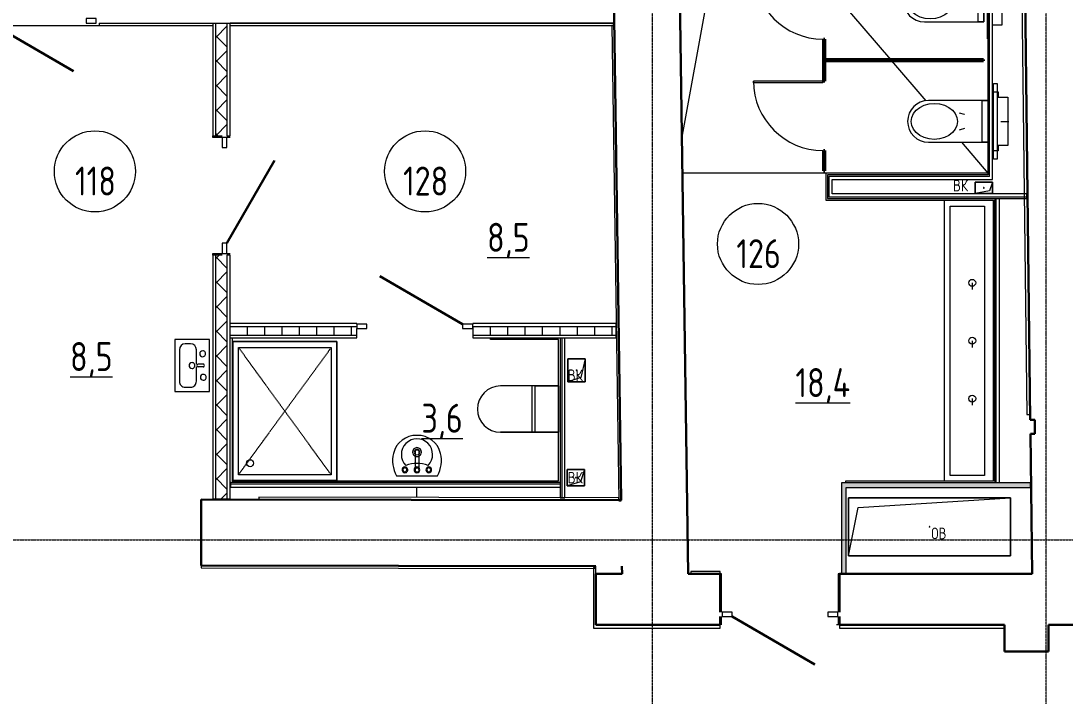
# Model space of a CAD drawing. Header units: millimetres. Extents: x 504091 to 2165846, y 135022 to 442887.
# Drawn here: x 738852 to 747870, y 281928 to 287757 of the extents above; entities that cross this region are included whole.
import ezdxf

# ---------------------------------------------------------------- set-up
doc = ezdxf.new("R2010")
doc.units = ezdxf.units.MM
for name, pattern in [('ADSK_Линия сетки', [25, 20, -2.5, 0, -2.5]), ('Hidden', [7.14375, 4.7625, -2.38125]), ('осеваяX2', [4, 2.5, -0.5, 0.5, -0.5])]:
    doc.linetypes.add(name, pattern=pattern)
for name, color, linetype, lineweight in [('Аннотация', 7, 'Continuous', 9), ('Двери', 7, 'Continuous', 20), ('Двери открывание', 7, 'Continuous', 9), ('Марки помещений', 7, 'Continuous', 20), ('Обобщенные модели', 7, 'Continuous', 18), ('Оси', 165, 'осеваяX2', 13), ('Перекрытие', 7, 'Continuous', 18), ('Сантехника', 7, 'Continuous', 18), ('Стены внутренние', 7, 'Continuous', 18), ('Стены несущие', 7, 'Continuous', 30), ('Стены отделка', 7, 'Continuous', 30), ('Стены перегородки', 7, 'Continuous', 30), ('Стены штриховка', 7, 'Continuous', 18)]:
    doc.layers.add(name, color=color, linetype=linetype, lineweight=lineweight)
doc.styles.add('ГОСТ 2.304', font='CS_Gost2304.shx')

# ---------------------------------------------------------------- blocks, each defined once
blk = doc.blocks.new('АС_Дверь_Однопольная_Алюминиевая - 1000х2100 алюм ост с мат_плёнкой Д18л-3421863-План 1-го этажа')
at = {"layer": 'Двери'}
for p, q in [((-288, -17.5), (-375, -17.5)), ((-375, -17.5), (-375, -57.5)), ((-375, -57.5), (-288, -57.5)), ((-288, -57.5), (-288, -17.5)), ((625, -17.5), (538, -17.5)), ((538, -17.5), (538, -57.5)), ((538, -57.5), (625, -57.5)), ((625, -57.5), (625, -17.5))]:
    blk.add_line(p, q, dxfattribs=at)
at = {"layer": 'Двери', "lineweight": 30}
blk.add_line((-288, -57.5), (427.3, -470.5), dxfattribs=at)
blk = doc.blocks.new('SND_2D_Унитаз1 - 700x400-610750-План 1-го этажа')
at = {"layer": 'Сантехника'}
for p, q in [((200, 180), (-200, 180)), ((-200, 180), (-200, -320)), ((-200, -20), (-200, 180)), ((-200, 180), (200, 180)), ((200, -320), (200, 180)), ((200, 180), (200, -20)), ((-200, -20), (-200, -320)), ((200, -20), (-200, -20)), ((-200, -50), (200, -50)), ((200, -20), (200, -320))]:
    blk.add_line(p, q, dxfattribs=at)
blk.add_arc((0, -320), 200, 180, 360, dxfattribs=at)
blk.add_arc((0, -320), 200, 180, 360, dxfattribs=at)
blk = doc.blocks.new('Shower Tray _1_ - 900 x 1200mm Wide-661722-План 1-го этажа')
at = {"layer": 'Сантехника'}
for p, q in [((-600, 450), (-600, -450)), ((600, 450), (-600, 450)), ((-600, -450), (-600, 450)), ((-600, 450), (600, 450)), ((-550, -400), (-550, 400)), ((-550, 400), (550, 400)), ((550, 400), (550, -400)), ((600, -450), (600, 450)), ((600, 450), (600, -450)), ((-600, -450), (600, -450)), ((600, -450), (-600, -450)), ((550, -400), (-550, -400))]:
    blk.add_line(p, q, dxfattribs=at)
at = {"layer": 'Сантехника', "color": 8, "linetype": 'Hidden', "lineweight": 9, "true_color": 0x808080}
for p, q in [((-550, -400), (550, 400)), ((-550, 400), (539.3, -394.7))]:
    blk.add_line(p, q, dxfattribs=at)
at = {"layer": 'Сантехника'}
blk.add_circle((-450, 300), 30, dxfattribs=at)
blk = doc.blocks.new('Sink - Cloakroom - 440 x 350mm-657933-План 1-го этажа')
at = {"layer": 'Сантехника'}
for p, q in [((176.5, 0), (-176.5, 0)), ((176.5, 0), (-176.5, 0)), ((-15, -214.9), (-15, -70.7)), ((15, -214.9), (15, -70.7))]:
    blk.add_line(p, q, dxfattribs=at)
for centre, radius, start, end in [((53.3, -130.8), 264.4, 150.36495, 193.63505), ((-53.3, -130.8), 264.4, 346.36495, 29.63505), ((53.3, -130.8), 264.4, 150.36495, 193.63505), ((0, -183.6), 135, 135.46291, 45.05561), ((-101.3, -50.7), 25, 0, 180), ((-101.3, -50.7), 25, 180, 0), ((-101.3, -50.7), 17, 360, 180), ((-101.3, -50.7), 17, 180, 360), ((-1.6, 160.3), 266.6, 249.19864, 291.31988), ((0, -50.7), 25, 0, 180), ((0, -50.7), 25, 180, 0), ((-0.8, -49.2), 16.8, 90, 270), ((-0.8, -49.2), 16.8, 270, 90), ((104.3, -50.7), 25, 360, 180), ((104.3, -50.7), 25, 180, 360), ((104.3, -49.7), 17, 360, 180), ((104.3, -49.7), 17, 180, 360), ((-53.3, -130.8), 264.4, 346.36495, 29.63505), ((0, -203.6), 38.6, 360, 180), ((0, -203.6), 23.5, 360, 180), ((-5.9, -145.1), 203.5, 193.63505, 271.65578), ((-5.9, -145.1), 203.5, 193.63505, 271.65578), ((0, -203.6), 38.6, 180, 360), ((0, -203.6), 23.5, 180, 360), ((5.9, -145.1), 203.5, 268.34422, 346.36495), ((5.9, -145.1), 203.5, 268.34422, 346.36495)]:
    blk.add_arc(centre, radius, start, end, dxfattribs=at)
blk.add_ellipse((0, -214.9), major_axis=(-15, 0), ratio=0.428525, start_param=0, end_param=3.141593, dxfattribs=at)
blk = doc.blocks.new('131_Сантехническая перегородка_Дверь - СД-2-3905255-План 1-го этажа')
at = {"layer": 'Двери'}
for p, q in [((191, -8), (175, -8)), ((175, -8), (175, -608)), ((191, -8), (191, -608)), ((191, -608), (175, -608))]:
    blk.add_line(p, q, dxfattribs=at)
at = {"layer": 'Двери открывание'}
blk.add_arc((175, -8), 600, 270, 0, dxfattribs=at)
at = {"layer": 'Обобщенные модели', "lineweight": 40}
for p, q in [((175, 8), (0, 8)), ((0, 8), (0, -4)), ((175, -4), (175, 8)), ((950, 8), (775, 8)), ((775, 8), (775, -4)), ((950, -4), (950, 8)), ((0, -4), (175, -4)), ((775, -4), (950, -4))]:
    blk.add_line(p, q, dxfattribs=at)
blk = doc.blocks.new('131_Сантехническая перегородка - СП-3 3-3867702-План 1-го этажа')
at = {"layer": 'Обобщенные модели', "lineweight": 40}
for p, q in [((1380, 8), (0, 8)), ((0, 8), (0, -4)), ((1380, -4), (1380, 8)), ((0, -4), (1380, -4))]:
    blk.add_line(p, q, dxfattribs=at)
blk = doc.blocks.new('SND_Унитаз_Jika_Olymp_с_инсталяцией - Унитаз_ выпуск прямой_ установка на пол_693х360х360_ PN30_12_ ХВ резьба HP DN15_ К гл_ кон П DN100-716055-План 1-го этажа')
at = {"layer": 'Сантехника'}
for p, q in [((-180, 687.1), (-180, 174)), ((180, 174), (180, 687.1)), ((-180, 224), (180, 224)), ((-180, 174), (-180, 224)), ((180, 224), (180, 174)), ((-327.5, 125), (327.5, 125)), ((-327.5, 94), (-327.5, 125)), ((327.5, 94), (-327.5, 94)), ((-255, 85), (-255, 125)), ((-255, 125), (255, 125)), ((255, 125), (255, 85)), ((327.5, 125), (327.5, 94)), ((-208, 85), (-255, 85)), ((-208, 0), (-208, 85)), ((208, 0), (-208, 0)), ((0, 61.7), (0, -6.3)), ((208, 85), (208, 0)), ((255, 85), (208, 85))]:
    blk.add_line(p, q, dxfattribs=at)
at = {"layer": 'Сантехника', "flags": 128}
for points in [[(0, 436.5), (-34.5, 441.5), (-67.3, 456.3), (-96.6, 480.1), (-121.2, 511.8), (-139.7, 549.7), (-151.1, 592), (-155, 636.5), (-151.1, 681), (-139.7, 723.3), (-121.2, 761.2), (-96.6, 792.9), (-67.3, 816.7), (-34.5, 831.5), (0, 836.5)], [(0, 836.5), (34.5, 831.5), (67.3, 816.7), (96.6, 792.9), (121.2, 761.2), (139.7, 723.3), (151.1, 681), (155, 636.5), (151.1, 592), (139.7, 549.7), (121.2, 511.8), (96.6, 480.1), (67.3, 456.3), (34.5, 441.5), (0, 436.5)], [(-61.7, 376.2), (-71.7, 411.6), (-75, 420.3)], [(75, 420.3), (62.3, 378.9), (61.7, 376.2)]]:
    blk.add_lwpolyline(points, dxfattribs=at)
at = {"layer": 'Сантехника'}
blk.add_arc((0, 687.1), 180, 0, 180, dxfattribs=at)
blk = doc.blocks.new('SND_Унитаз_Jika_Olymp_с_инсталяцией - Унитаз_ выпуск прямой_ установка на пол_693х360х360_ PN30_12_ ХВ резьба HP DN15_ К гл_ кон П DN100-716056-План 1-го этажа')
at = {"layer": 'Сантехника'}
for p, q in [((-180, 670.2), (-180, 157.1)), ((180, 157.1), (180, 670.2)), ((-180, 207.1), (180, 207.1)), ((-180, 157.1), (-180, 207.1)), ((180, 207.1), (180, 157.1)), ((-327.5, 125), (327.5, 125)), ((-327.5, 122.1), (-327.5, 125)), ((-255, 122.1), (-255, 125)), ((-255, 125), (255, 125)), ((-180, 157.1), (180, 157.1)), ((180, 157.1), (-180, 157.1)), ((-100, 157.1), (-100, 156.1)), ((-100, 156.1), (-80, 156.1)), ((-100, 156.1), (-80, 156.1)), ((-80, 156.1), (-80, 157.1)), ((-55, 157.1), (-55, 156.1)), ((-55, 156.1), (-53.1, 156.1)), ((-55, 156.1), (55, 156.1)), ((53.1, 156.1), (55, 156.1)), ((55, 156.1), (55, 157.1)), ((80, 157.1), (80, 156.1)), ((80, 156.1), (100, 156.1)), ((80, 156.1), (100, 156.1)), ((100, 156.1), (100, 157.1)), ((255, 125), (255, 122.1)), ((327.5, 125), (327.5, 122.1)), ((-208, 0), (-208, 82.1)), ((208, 0), (-208, 0)), ((0, 61.7), (0, -6.3)), ((208, 82.1), (208, 0))]:
    blk.add_line(p, q, dxfattribs=at)
at = {"layer": 'Сантехника', "flags": 128}
for points in [[(0, 419.6), (-34.5, 424.6), (-67.3, 439.4), (-96.6, 463.3), (-121.2, 494.9), (-139.7, 532.8), (-151.1, 575.1), (-155, 619.6), (-151.1, 664.1), (-139.7, 706.4), (-121.2, 744.3), (-96.6, 776), (-67.3, 799.8), (-34.5, 814.6), (0, 819.6)], [(0, 819.6), (34.5, 814.6), (67.3, 799.8), (96.6, 776), (121.2, 744.3), (139.7, 706.4), (151.1, 664.1), (155, 619.6), (151.1, 575.1), (139.7, 532.8), (121.2, 494.9), (96.6, 463.3), (67.3, 439.4), (34.5, 424.6), (0, 419.6)], [(-61.7, 359.3), (-71.7, 394.8), (-75, 403.4)], [(75, 403.4), (62.3, 362), (61.7, 359.3)]]:
    blk.add_lwpolyline(points, dxfattribs=at)
at = {"layer": 'Сантехника'}
blk.add_arc((0, 670.2), 180, 0, 180, dxfattribs=at)
blk = doc.blocks.new('АС_Дверь_Однопольная_Алюминиевая - 1000х2100 алюм ост EIS60 Д23л-6265613-План 1-го этажа')
at = {"layer": 'Двери'}
for p, q in [((-288, -20), (-375, -20)), ((-375, -20), (-375, -60)), ((-375, -60), (-288, -60)), ((-288, -60), (-288, -20)), ((625, -20), (538, -20)), ((538, -20), (538, -60)), ((538, -60), (625, -60)), ((625, -60), (625, -20))]:
    blk.add_line(p, q, dxfattribs=at)
at = {"layer": 'Двери', "lineweight": 30}
blk.add_line((-288, -60), (427.3, -473), dxfattribs=at)
blk = doc.blocks.new('GM_Отверстие прямоугольное _в плите_ - Отверстие-1433287-План 1-го этажа')
at = {"layer": 'Обобщенные модели'}
for p, q in [((-75, -69.3), (-75, 69.3)), ((-75, 69.3), (75, 69.3)), ((75, 69.3), (-75, 69.3)), ((-75, 69.3), (-75, -69.3)), ((-75, -69.3), (-40.4, 34.6)), ((-40.4, 34.6), (75, 69.3)), ((75, 69.3), (75, -69.3)), ((75, -69.3), (75, 69.3)), ((75, -69.3), (-75, -69.3)), ((-75, -69.3), (75, -69.3))]:
    blk.add_line(p, q, dxfattribs=at)
for start, end in [(360, 180), (180, 360), (60, 165), (300, 360), (195, 270)]:
    blk.add_arc((0, 0), 2.5, start, end, dxfattribs=at)
blk = doc.blocks.new('GM_Отверстие прямоугольное _в плите_ - Отверстие-1433288-План 1-го этажа')
at = {"layer": 'Обобщенные модели'}
for p, q in [((-75, -100), (-75, 100)), ((-75, 100), (75, 100)), ((75, 100), (-75, 100)), ((-75, 100), (-75, -100)), ((-37.5, 62.5), (75, 100)), ((75, 100), (75, -100)), ((75, -100), (75, 100)), ((-75, -100), (-37.5, 62.5)), ((75, -100), (-75, -100)), ((-75, -100), (75, -100))]:
    blk.add_line(p, q, dxfattribs=at)
for start, end in [(360, 180), (180, 360), (60, 165), (300, 360), (195, 270)]:
    blk.add_arc((0, 0), 2.5, start, end, dxfattribs=at)
blk = doc.blocks.new('АС_Дверь_Однопольная_Алюминиевая - 1000х2100 алюм ост с мат_плёнкой Д19л-3875511-План 1-го этажа')
at = {"layer": 'Двери'}
for p, q in [((-288, -5), (-375, -5)), ((-375, -5), (-375, -45)), ((-375, -45), (-288, -45)), ((-288, -45), (-288, -5)), ((625, -5), (538, -5)), ((538, -5), (538, -45)), ((538, -45), (625, -45)), ((625, -45), (625, -5))]:
    blk.add_line(p, q, dxfattribs=at)
at = {"layer": 'Двери', "lineweight": 30}
blk.add_line((-288, -45), (427.3, -458), dxfattribs=at)
blk = doc.blocks.new('GM_Отверстие прямоугольное _в плите_ - Отверстие-1433033-План 1-го этажа')
at = {"layer": 'Обобщенные модели'}
for p, q in [((-75, -50), (-75, 50)), ((-75, 50), (75, 50)), ((75, 50), (-75, 50)), ((-75, 50), (-75, -50)), ((-75, -50), (-50, 25)), ((-50, 25), (75, 50)), ((75, 50), (75, -50)), ((75, -50), (75, 50)), ((75, -50), (-75, -50)), ((-75, -50), (75, -50))]:
    blk.add_line(p, q, dxfattribs=at)
for start, end in [(360, 180), (180, 360), (60, 165), (300, 360), (195, 270)]:
    blk.add_arc((0, 0), 2.5, start, end, dxfattribs=at)
blk = doc.blocks.new('ADSK_Умывальник с 3 смесителемями - Умывальник 2-6172343-План 1-го этажа')
at = {"layer": 'Сантехника'}
for p, q in [((-1212.5, -420), (-1212.5, 0)), ((-1212.5, 0), (1212.5, 0)), ((1212.5, 0), (1212.5, -420)), ((-1162.5, -370), (-1162.5, -75)), ((-1162.5, -75), (1162.5, -75)), ((1162.5, -75), (1162.5, -370)), ((-500, -180), (-443, -180)), ((0, -180), (57, -180)), ((500, -180), (557, -180)), ((1212.5, -420), (-1212.5, -420)), ((1162.5, -370), (-1162.5, -370))]:
    blk.add_line(p, q, dxfattribs=at)
for centre in [(-500, -180), (0, -180), (500, -180)]:
    blk.add_circle(centre, 30, dxfattribs=at)
blk = doc.blocks.new('АС_Дверь_Однопольная_Алюминиевая - 1000х2100 алюм ост с мат_плёнкой Д19л-4850105-План 1-го этажа')
at = {"layer": 'Двери'}
for p, q in [((-288, -110), (-375, -110)), ((-375, -110), (-375, -150)), ((-375, -150), (-288, -150)), ((-288, -150), (-288, -110)), ((625, -110), (538, -110)), ((538, -110), (538, -150)), ((538, -150), (625, -150)), ((625, -150), (625, -110))]:
    blk.add_line(p, q, dxfattribs=at)
at = {"layer": 'Двери', "lineweight": 30}
blk.add_line((-288, -150), (427.3, -563), dxfattribs=at)
blk = doc.blocks.new('GM_Отверстие прямоугольное _в плите_ - Отверстие-3275469-План 1-го этажа')
at = {"layer": 'Обобщенные модели'}
for p, q in [((-700, -250), (-700, 250)), ((-700, 250), (700, 250)), ((700, 250), (-700, 250)), ((-700, 250), (-700, -250)), ((-616.7, 166.7), (700, 250)), ((700, 250), (700, -250)), ((700, -250), (700, 250)), ((-700, -250), (-616.7, 166.7)), ((700, -250), (-700, -250)), ((-700, -250), (700, -250))]:
    blk.add_line(p, q, dxfattribs=at)
for start, end in [(360, 180), (180, 360), (60, 165), (300, 360), (195, 270)]:
    blk.add_arc((0, 0), 2.5, start, end, dxfattribs=at)
blk = doc.blocks.new('Sink - Kitchen _11_ - 450 x 300mm-1752990-План 1-го этажа')
at = {"layer": 'Сантехника'}
for p, q in [((240.7, 152.3), (-209.3, 152.3)), ((-209.3, 152.3), (-209.3, -147.7)), ((-209.3, 152.3), (-209.3, -147.7)), ((240.7, 152.3), (-209.3, 152.3)), ((3, 95.2), (3, 53.1)), ((28.4, 95.2), (28.4, 53.1)), ((240.7, -147.7), (240.7, 152.3)), ((240.7, -147.7), (240.7, 152.3)), ((3, 38), (-120.4, 38)), ((151.8, 38), (28.4, 38)), ((-171.2, -12.8), (-171.2, -58.8)), ((202.6, -58.8), (202.6, -12.8)), ((-209.3, -147.7), (240.7, -147.7)), ((-209.3, -147.7), (240.7, -147.7)), ((-120.4, -109.6), (151.8, -109.6))]:
    blk.add_line(p, q, dxfattribs=at)
for centre, radius, start, end in [((-85.9, 92.1), 25.4, 360, 180), ((-85.9, 92.1), 25.4, 180, 0), ((15.7, 95.2), 12.7, 360, 180), ((117.3, 97.3), 25.4, 360, 180), ((117.3, 97.3), 25.4, 180, 0), ((-120.4, -12.8), 50.8, 90, 180), ((15.7, 0), 25.4, 360, 180), ((15.7, 0), 25.4, 180, 0), ((15.7, 53.1), 12.7, 180, 0), ((151.8, -12.8), 50.8, 360, 90), ((-120.4, -58.8), 50.8, 180, 270), ((151.8, -58.8), 50.8, 270, 0)]:
    blk.add_arc(centre, radius, start, end, dxfattribs=at)
blk = doc.blocks.new('ADSK_Марка_Помещение_ОдноЗначение - Номер-159740-План 1-го этажа')
at = {"layer": 'Марки помещений'}
blk.add_circle((0, 0), 3.5, dxfattribs=at)

msp = doc.modelspace()

# ---------------------------------------------------------------- hatches: boundary and pattern name
at = {"layer": 'Стены внутренние', "lineweight": 9}
h = msp.add_hatch(dxfattribs=at)
h.set_pattern_fill('FP_6', color=256, style=0, pattern_type=2)
h.set_pattern_definition([(45, (705858.08, 270333.52), (-106.066, 106.066), []), (135, (705858.08, 270333.52), (-106.066, -106.066), [])])
h.paths.add_polyline_path([(740534.3999, 283630.4572), (740634.3999, 283630.4572), (740634.3999, 285735.4572), (740534.3999, 285735.4572), (740534.3999, 283710.4186)])
h.paths.add_polyline_path([(740534.3999, 286765.4572), (740634.3999, 286765.4572), (740634.3999, 287737.4575), (740534.3999, 287737.4575), (740534.3999, 287162.0738)])
h = msp.add_hatch(dxfattribs=at)
h.set_pattern_fill('FP_7', color=256, style=0, pattern_type=2)
h.set_pattern_definition([(0, (705858.08, 270333.52), (0, 150), []), (90, (705858.08, 270333.52), (-150, 9e-15), [])])
h.paths.add_polyline_path([(743975.6992, 285045.5), (743993.9726, 285045.5), (743992.8616, 285120.5), (742753.9726, 285120.5), (742753.9726, 285045.5), (743954.3977, 285045.5)])
h.paths.add_polyline_path([(740677.3999, 285045.5), (741753.9726, 285045.5), (741753.9726, 285120.5), (740659.3999, 285120.5), (740659.3999, 285045.5)])
at = {"layer": 'Стены внутренние'}
for points in [[(745979.7904, 282984.1762), (745979.7904, 283768.6935), (745939.7904, 283768.6935), (745939.7904, 282984.1762), (745974.7904, 282984.1762)], [(747572.6663, 283728.6935), (747572.6663, 283768.6935), (745979.7904, 283768.6935), (745979.7904, 283728.6935), (747496.0011, 283728.6935)]]:
    msp.add_hatch(color=256, dxfattribs=at).paths.add_polyline_path(points)

# ---------------------------------------------------------------- linework, layer by layer
at = {"layer": 'Оси', "linetype": 'ADSK_Линия сетки'}
for p, q in [((744307.643, 263323.4727), (744307.643, 292069.4414)), ((747707.643, 263323.4727), (747707.643, 292069.4414)), ((694211.5079, 283278.5198), (761862.9306, 283278.5198))]:
    msp.add_line(p, q, dxfattribs=at)
at = {"layer": 'Перекрытие'}
for p, q in [((744560.1579, 286739.0937), (744953.0777, 288894.8378)), ((745103.0777, 288894.8378), (746361.8508, 287425.4183)), ((738478.0777, 287717.4575), (739528.0777, 287717.4575)), ((743975.6992, 287737.2495), (743973.801, 287737.2495)), ((746372.1305, 287413.4183), (746668.8436, 287067.0525)), ((740509.3999, 286750.4572), (740509.3999, 286765.4572)), ((740589.3999, 286750.4572), (740509.3999, 286750.4572)), ((740659.3999, 286750.4572), (740629.3999, 286750.4572)), ((746974.8504, 286709.8377), (747203.0777, 286443.4183)), ((747203.0777, 286443.4183), (744564.4233, 286443.4183)), ((745803.0777, 286443.4183), (745803.0777, 286208.4183)), ((745803.0777, 286208.4183), (747251.0777, 286208.4183)), ((747251.0777, 286208.4183), (747251.0777, 283783.6935)), ((740509.3999, 285735.4572), (740509.3999, 285750.4572)), ((740509.3999, 285750.4572), (740589.3999, 285750.4572)), ((740629.3999, 285750.4572), (740659.3999, 285750.4572)), ((740677.3999, 285020.5), (740677.3999, 283785.9929)), ((742908.0777, 285005.5), (742908.0777, 285020.5)), ((743494.463, 285005.5), (742908.0777, 285005.5)), ((743494.463, 284605.9929), (743494.463, 285005.5)), ((743494.463, 283785.9929), (743494.463, 284205.9929)), ((740677.3999, 283785.9929), (743494.463, 283785.9929)), ((742272.9555, 283770.9929), (742272.9555, 283785.9929)), ((742272.9555, 283643.0334), (742272.9555, 283730.9929)), ((745974.7904, 283783.6935), (745974.7904, 283768.6935)), ((747251.0777, 283783.6935), (745974.7904, 283783.6935)), ((740509.3999, 283626.6208), (740509.3999, 283630.4572)), ((744901.5777, 282984.1762), (744892.643, 282984.1762)), ((744901.5777, 282654.1762), (744901.5777, 282984.1762)), ((745911.5777, 282984.1762), (745911.5777, 282654.1762)), ((745922.643, 282984.1762), (745911.5777, 282984.1762)), ((744901.5777, 282544.1762), (744901.5777, 282614.1762)), ((745911.5777, 282614.1762), (745911.5777, 282544.1762)), ((745922.643, 282544.1762), (745895.5638, 282544.1762))]:
    msp.add_line(p, q, dxfattribs=at)
at = {"layer": 'Стены несущие'}
for p, q in [((743936.3264, 290466.5521), (744035.1024, 283619.4487)), ((744614.3262, 282984.1762), (744506.2671, 290474.7741)), ((747496.0011, 290474.8378), (747569.5494, 284313.5856)), ((747569.5494, 284313.5856), (747609.7904, 284313.5856)), ((747609.7904, 284313.5856), (747609.7904, 284193.5856)), ((747609.7904, 284193.5856), (747570.9819, 284193.5856)), ((747570.9819, 284193.5856), (747585.4189, 282984.1762)), ((740409.2869, 283626.8244), (740408.1274, 283056.8256)), ((744035.1024, 283619.4487), (740409.2869, 283626.8244)), ((743818.1711, 283049.8888), (740408.1274, 283056.8256)), ((744043.3255, 283049.4308), (744044.2669, 282984.1762)), ((744044.2669, 282984.1762), (743816.4355, 282984.1762)), ((743816.4355, 282984.1762), (743816.4355, 282544.1762)), ((744614.3262, 282984.1762), (744892.643, 282984.1762)), ((744892.643, 282654.1762), (744892.643, 282984.1762)), ((747585.4189, 282984.1762), (745922.643, 282984.1762)), ((745922.643, 282984.1762), (745922.643, 282654.1762)), ((744892.643, 282544.1762), (744892.643, 282614.1762)), ((745922.643, 282614.1762), (745922.643, 282544.1762)), ((743816.4355, 282544.1762), (744892.643, 282544.1762)), ((747347.1634, 282544.1762), (745922.643, 282544.1762)), ((747347.1634, 282544.1762), (747347.1634, 282312.474)), ((747727.1634, 282544.1762), (748230.1409, 282544.1762)), ((747727.1634, 282312.474), (747727.1634, 282544.1762)), ((747347.1634, 282312.474), (747727.1634, 282312.474))]:
    msp.add_line(p, q, dxfattribs=at)
at = {"layer": 'Стены отделка', "lineweight": 9}
for p, q in [((747203.0777, 290439.8378), (747203.0777, 286428.4183)), ((747243.0777, 286388.4183), (747243.0777, 290439.8378)), ((747466.1952, 290458.3956), (747539.0072, 284358.8302)), ((739528.0777, 287737.4575), (739528.0777, 287717.4575)), ((739528.0777, 287717.4575), (740509.3999, 287717.4575)), ((740509.3999, 287737.4575), (740509.3999, 286765.4572)), ((740659.3999, 286765.4572), (740659.3999, 287737.4575)), ((743973.801, 287737.2495), (740659.3999, 287737.2495)), ((740659.3999, 287717.2495), (743973.801, 287717.2495)), ((743974.3955, 287717.2495), (743954.3977, 287716.9533)), ((743954.3977, 287716.9533), (744015.1806, 283613.8878)), ((743973.801, 287717.2495), (743973.801, 287737.2495)), ((744035.1784, 283614.1841), (743974.3955, 287717.2495)), ((740509.3999, 286765.4572), (740589.3999, 286765.4572)), ((740629.3999, 286765.4572), (740659.3999, 286765.4572)), ((747203.0777, 286428.4183), (745818.0777, 286428.4183)), ((745818.0777, 286428.4183), (745818.0777, 286223.4183)), ((745858.0777, 286388.4183), (747243.0777, 286388.4183)), ((745858.0777, 286263.4183), (745858.0777, 286388.4183)), ((747539.0051, 286263.4183), (745858.0777, 286263.4183)), ((747539.0051, 286223.4183), (747539.0051, 286263.4183)), ((745818.0777, 286223.4183), (747539.0051, 286223.4183)), ((747263.0777, 286223.4183), (747263.0777, 283768.6935)), ((747303.0777, 283768.6935), (747303.0777, 286223.4183)), ((740509.3999, 285735.4572), (740509.3999, 283630.4572)), ((740589.3999, 285735.4572), (740509.3999, 285735.4572)), ((740659.3999, 285735.4572), (740629.3999, 285735.4572)), ((740659.3999, 283630.4572), (740659.3999, 285735.4572)), ((741753.9726, 285145.5), (740659.3999, 285145.5)), ((741753.9726, 285140.5), (741753.9726, 285145.5)), ((741753.9726, 285020.5), (741753.9726, 285100.5)), ((743993.9726, 285145.5), (742753.9726, 285145.5)), ((742753.9726, 285145.5), (742753.9726, 285140.5)), ((742753.9726, 285100.5), (742753.9726, 285020.5)), ((743993.9726, 285020.5), (743993.9726, 285145.5)), ((740659.3999, 285020.5), (741753.9726, 285020.5)), ((742753.9726, 285020.5), (743993.9726, 285020.5)), ((743509.463, 285020.5), (743509.463, 283640.0835)), ((743549.463, 283640.0835), (743549.463, 285020.5)), ((747539.0072, 284358.8302), (747569.0051, 284359.1882)), ((743509.463, 283770.9929), (740663.0777, 283770.9929)), ((740663.0777, 283770.9929), (740663.0777, 283730.9929)), ((740663.0777, 283730.9929), (743509.463, 283730.9929)), ((747572.6663, 283768.6935), (745939.7904, 283768.6935)), ((745939.7904, 283768.6935), (745939.7904, 282984.1762)), ((745979.7904, 283728.6935), (747572.6663, 283728.6935)), ((745979.7904, 282984.1762), (745979.7904, 283728.6935)), ((747572.6663, 283728.6935), (747572.6663, 283768.6935)), ((740905.5996, 283645.8149), (740905.5589, 283625.8149)), ((744015.5932, 283639.4885), (740905.5996, 283645.8149)), ((743509.463, 283640.0835), (743549.463, 283640.0835)), ((744015.5525, 283619.4885), (744015.5932, 283639.4885)), ((740509.3999, 283630.4572), (740659.3999, 283630.4572)), ((740905.5589, 283625.8149), (744015.5525, 283619.4885)), ((744015.1806, 283613.8878), (744035.1784, 283614.1841)), ((740409.1274, 283056.8236), (740409.0867, 283036.8236)), ((740409.0867, 283036.8236), (743818.1304, 283029.8889)), ((743816.4355, 283039.8924), (743796.4355, 283039.8924)), ((743796.4355, 283039.8924), (743796.4355, 282514.1762)), ((743816.4355, 282984.1762), (743816.4355, 283039.8924)), ((743818.1304, 283029.8889), (743818.1711, 283049.8888)), ((744892.643, 283004.1762), (744639.0403, 283004.1762)), ((744639.0403, 283004.1762), (744639.3288, 282984.1762)), ((744892.643, 282984.1762), (744892.643, 283004.1762)), ((743796.4355, 282514.1762), (744892.643, 282514.1762)), ((744892.643, 282514.1762), (744892.643, 282544.1762)), ((745922.643, 282544.1762), (745922.643, 282514.1762)), ((745922.643, 282514.1762), (747347.1634, 282514.1762))]:
    msp.add_line(p, q, dxfattribs=at)
at = {"layer": 'Стены перегородки', "lineweight": 18}
for p, q in [((743975.6962, 287737.4575), (743975.6962, 287857.4575)), ((739528.0777, 287737.4575), (743975.6962, 287737.4575))]:
    msp.add_line(p, q, dxfattribs=at)
at = {"layer": 'Стены штриховка'}
for p, q in [((747216.0777, 286415.4183), (747216.0777, 290439.8378)), ((740534.3999, 286765.4572), (740534.3999, 287737.4575)), ((740634.3999, 286765.4572), (740634.3999, 287737.4575)), ((747216.0777, 286415.4183), (745831.0777, 286415.4183)), ((745831.0777, 286415.4183), (745831.0777, 286236.4183)), ((747539.0051, 286236.4183), (745831.0777, 286236.4183)), ((747276.0777, 283768.6935), (747276.0777, 286223.4183)), ((740534.3999, 283630.4572), (740534.3999, 285735.4572)), ((740634.3999, 283630.4572), (740634.3999, 285735.4572)), ((740659.3999, 285120.5), (741753.9726, 285120.5)), ((742753.9726, 285120.5), (743993.9726, 285120.5)), ((740659.3999, 285045.5), (741753.9726, 285045.5)), ((742753.9726, 285045.5), (743993.9726, 285045.5)), ((743522.463, 285020.5), (743522.463, 283640.0835)), ((743509.463, 283757.9929), (740663.0777, 283757.9929))]:
    msp.add_line(p, q, dxfattribs=at)

# ---------------------------------------------------------------- block references
at = {"layer": 'Двери'}
for name, p in [('АС_Дверь_Однопольная_Алюминиевая - 1000х2100 алюм ост EIS60 Д23л-6265613-План 1-го этажа', (738878.0777, 287797.4575)), ('АС_Дверь_Однопольная_Алюминиевая - 1000х2100 алюм ост с мат_плёнкой Д19л-4850105-План 1-го этажа', (745282.643, 282764.1762))]:
    msp.add_blockref(name, p, dxfattribs=at)
for name, p, rotation in [('АС_Дверь_Однопольная_Алюминиевая - 1000х2100 алюм ост с мат_плёнкой Д19л-3875511-План 1-го этажа', (740584.3999, 286125.4572), 89.9999999999999), ('АС_Дверь_Однопольная_Алюминиевая - 1000х2100 алюм ост с мат_плёнкой Д18л-3421863-План 1-го этажа', (742378.9726, 285083), 180)]:
    msp.add_blockref(name, p, dxfattribs=dict(at, rotation=rotation))
at = {"layer": 'Марки помещений', "xscale": 99.99999999999993, "yscale": 99.99999999999993, "zscale": 99.99999999999993}
for p in [(739491.1747, 286458.2931), (742342.7746, 286458.2931), (745218.2109, 285831.4284)]:
    msp.add_blockref('ADSK_Марка_Помещение_ОдноЗначение - Номер-159740-План 1-го этажа', p, dxfattribs=at)
at = {"layer": 'Обобщенные модели'}
for name, p, rotation in [('131_Сантехническая перегородка_Дверь - СД-2-3905255-План 1-го этажа', (745787.0777, 288375.4183), 269.9999999999768), ('131_Сантехническая перегородка - СП-3 3-3867702-План 1-го этажа', (747165.0777, 287421.4183), 180), ('131_Сантехническая перегородка_Дверь - СД-2-3905255-План 1-го этажа', (745787.0777, 287413.4183), 269.9999999999768), ('GM_Отверстие прямоугольное _в плите_ - Отверстие-1433033-План 1-го этажа', (747168.0777, 286316.0606), 180), ('GM_Отверстие прямоугольное _в плите_ - Отверстие-1433288-План 1-го этажа', (743649.463, 284741.2764), 180), ('GM_Отверстие прямоугольное _в плите_ - Отверстие-1433287-План 1-го этажа', (743644.9435, 283813.8792), 180)]:
    msp.add_blockref(name, p, dxfattribs=dict(at, rotation=rotation))
msp.add_blockref('GM_Отверстие прямоугольное _в плите_ - Отверстие-3275469-План 1-го этажа', (746700.1409, 283389.98), dxfattribs=at)
at = {"layer": 'Сантехника'}
for name, p, rotation in [('SND_Унитаз_Jika_Olymp_с_инсталяцией - Унитаз_ выпуск прямой_ установка на пол_693х360х360_ PN30_12_ ХВ резьба HP DN15_ К гл_ кон П DN100-716056-План 1-го этажа', (747325.1941, 287929.8378), 89.99999999999962), ('SND_Унитаз_Jika_Olymp_с_инсталяцией - Унитаз_ выпуск прямой_ установка на пол_693х360х360_ PN30_12_ ХВ резьба HP DN15_ К гл_ кон П DN100-716055-План 1-го этажа', (747377.0777, 286889.8378), 89.99999999999962), ('ADSK_Умывальник с 3 смесителемями - Умывальник 2-6172343-План 1-го этажа', (747248.0777, 284996.1935), 269.9999999999992), ('Sink - Kitchen _11_ - 450 x 300mm-1752990-План 1-го этажа', (740329.9914, 284797.9773), 269.9999999999995), ('Shower Tray _1_ - 900 x 1200mm Wide-661722-План 1-го этажа', (741131.1153, 284388.9929), 89.99999999999918), ('SND_2D_Унитаз1 - 700x400-610750-План 1-го этажа', (743314.463, 284405.9929), 269.9999999999991), ('Sink - Cloakroom - 440 x 350mm-657933-План 1-го этажа', (742272.9555, 283830.9929), 180)]:
    msp.add_blockref(name, p, dxfattribs=dict(at, rotation=rotation))

# ---------------------------------------------------------------- texts
at = {"layer": 'Аннотация', "color": 251, "lineweight": 9, "true_color": 0x4b4b4b, "char_height": 100, "width": 156.348, "attachment_point": 1, "line_spacing_factor": 1.022766, "style": 'ГОСТ 2.304'}
for s, insert in [('\\pt360,720,1080,1440,1800,2160,2520,2880,3240,3600,3960,4320,4680,5040,5400,5760,6120,6480,6840,7200,7560,7920,8280,8640,9000,9360,9720,10080,10440,10800,11160,11520;ВК', (746902.4109, 286385.7278)), ('\\pt360,720,1080,1440,1800,2160,2520,2880,3240,3600,3960,4320,4680,5040,5400,5760,6120,6480,6840,7200,7560,7920,8280,8640,9000,9360,9720,10080,10440,10800,11160,11520;ВК', (743575.0017, 284748.4315)), ('\\pt360,720,1080,1440,1800,2160,2520,2880,3240,3600,3960,4320,4680,5040,5400,5760,6120,6480,6840,7200,7560,7920,8280,8640,9000,9360,9720,10080,10440,10800,11160,11520;ВК', (743575.0017, 283864.1036)), ('\\pt360,720,1080,1440,1800,2160,2520,2880,3240,3600,3960,4320,4680,5040,5400,5760,6120,6480,6840,7200,7560,7920,8280,8640,9000,9360,9720,10080,10440,10800,11160,11520;ОВ', (746714.1079, 283382.589))]:
    msp.add_mtext(s, dxfattribs=dict(at, insert=insert))
at = {"layer": 'Марки помещений', "lineweight": 9, "char_height": 250, "attachment_point": 5, "line_spacing_factor": 1.022766, "style": 'ГОСТ 2.304'}
for s, insert, width in [('\\pt450,900,1350,1800,2250,2700,3150,3600,4050,4500,4950,5400,5850,6300,6750,7200,7650,8100,8550,9000,9450,9900,10350,10800,11250,11700,12150,12600,13050,13500,13950,14400;118', (739496.1174, 286374.7113), 393.3), ('\\pt450,900,1350,1800,2250,2700,3150,3600,4050,4500,4950,5400,5850,6300,6750,7200,7650,8100,8550,9000,9450,9900,10350,10800,11250,11700,12150,12600,13050,13500,13950,14400;128', (742347.7174, 286374.7113), 441), ('\\pt450,900,1350,1800,2250,2700,3150,3600,4050,4500,4950,5400,5850,6300,6750,7200,7650,8100,8550,9000,9450,9900,10350,10800,11250,11700,12150,12600,13050,13500,13950,14400;{\\L8,5}', (743062.0651, 285859.6492), 405), ('\\pt450,900,1350,1800,2250,2700,3150,3600,4050,4500,4950,5400,5850,6300,6750,7200,7650,8100,8550,9000,9450,9900,10350,10800,11250,11700,12150,12600,13050,13500,13950,14400;126', (745223.1536, 285747.8467), 441), ('\\pt450,900,1350,1800,2250,2700,3150,3600,4050,4500,4950,5400,5850,6300,6750,7200,7650,8100,8550,9000,9450,9900,10350,10800,11250,11700,12150,12600,13050,13500,13950,14400;{\\L8,5}', (739460.3203, 284830.6128), 405), ('\\pt450,900,1350,1800,2250,2700,3150,3600,4050,4500,4950,5400,5850,6300,6750,7200,7650,8100,8550,9000,9450,9900,10350,10800,11250,11700,12150,12600,13050,13500,13950,14400;{\\L18,4}', (745777.4835, 284605.5278), 535.5), ('\\pt450,900,1350,1800,2250,2700,3150,3600,4050,4500,4950,5400,5850,6300,6750,7200,7650,8100,8550,9000,9450,9900,10350,10800,11250,11700,12150,12600,13050,13500,13950,14400;{\\L3,6}', (742489.8628, 284298.0683), 405)]:
    msp.add_mtext(s, dxfattribs=dict(at, insert=insert, width=width))

doc.saveas('drawing.dxf')
